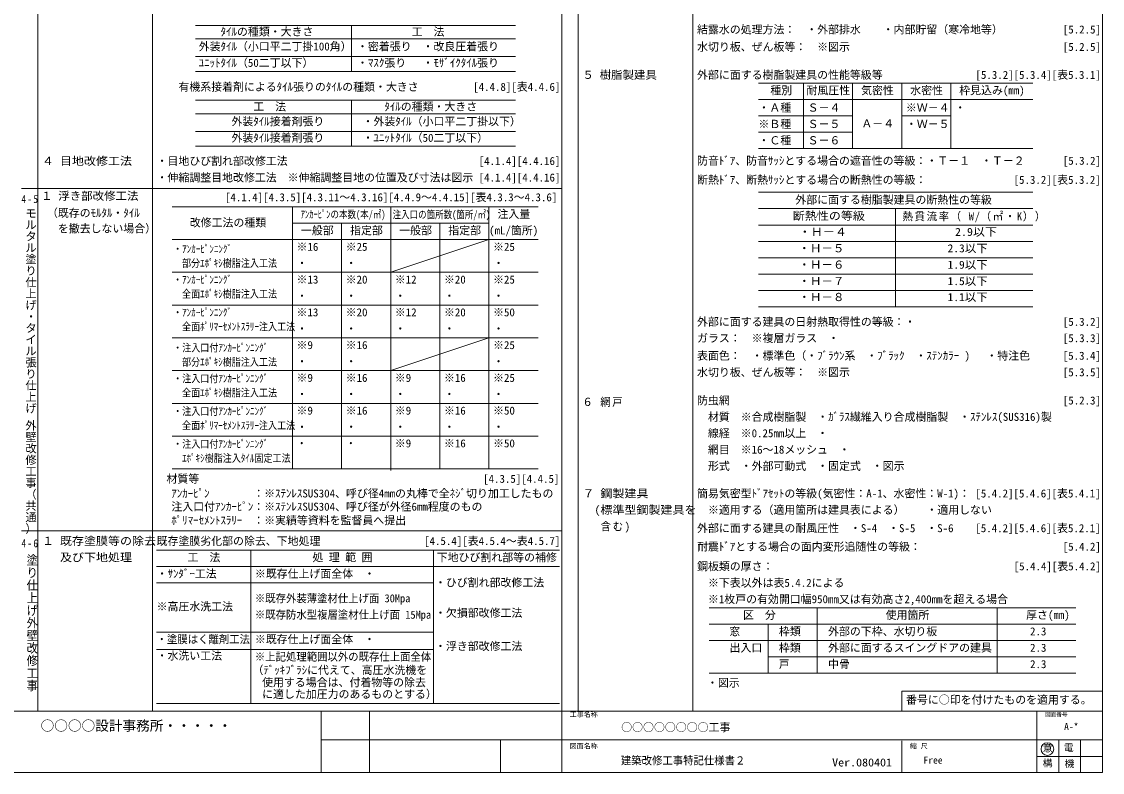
# Model space of a CAD drawing. Units: millimetres on the paper. Extents: x -395 to 397, y -284 to 286.
# Drawn here: x 1.4 to 397.4, y -283.7 to -8.7 of the extents above; entities that cross this region are included whole.
import ezdxf
from ezdxf.enums import TextEntityAlignment as Align

# ---------------------------------------------------------------- set-up
doc = ezdxf.new("R2010")
doc.units = ezdxf.units.MM
for name, color, linetype, lineweight in [('0-0', 4, 'Continuous', 9), ('E-0', 5, 'Continuous', 9), ('E-1', 7, 'Continuous', 9)]:
    doc.layers.add(name, color=color, linetype=linetype, lineweight=lineweight)
doc.layers.add('0-1_文字', color=7, linetype='Continuous')
doc.styles.add('@ＭＳ ゴシック', font='')
doc.styles.add('ＭＳ ゴシック', font='')
doc.styles.get('@ＭＳ ゴシック').set_extended_font_data('@MS Gothic')
doc.styles.get('ＭＳ ゴシック').set_extended_font_data('MS Gothic')

msp = doc.modelspace()

# ---------------------------------------------------------------- linework, layer by layer
at = {"layer": '0-0'}
for p, q in [((7.369, 286.235), (7.369, -261.265)), ((49.369, 286.235), (49.369, -261.265)), ((205.369, 286.235), (205.369, -261.265)), ((247.369, 286.235), (247.369, -261.265)), ((65.088, -10.033), (182.309, -10.033)), ((122.309, -10.033), (122.309, -26.893)), ((65.088, -14.962), (182.309, -14.962)), ((65.088, -21.446), (182.309, -21.446)), ((65.088, -26.893), (182.309, -26.893)), ((271.369, -31.186), (371.869, -31.186)), ((287.869, -31.186), (287.869, -55.186)), ((305.869, -31.186), (305.869, -55.186)), ((323.869, -31.186), (323.869, -55.186)), ((341.869, -31.186), (341.869, -55.186)), ((65.088, -37.487), (182.309, -37.487)), ((122.309, -37.487), (122.309, -54.347)), ((271.369, -37.186), (371.869, -37.186)), ((65.088, -42.416), (182.309, -42.416)), ((271.369, -43.186), (305.869, -43.186)), ((323.869, -43.186), (341.869, -43.186)), ((65.088, -48.9), (182.309, -48.9)), ((271.369, -49.186), (305.869, -49.186)), ((65.088, -54.347), (182.309, -54.347)), ((271.369, -55.186), (371.869, -55.186)), ((1.369, -69.773), (199.369, -69.773)), ((271.369, -71.178), (371.869, -71.178)), ((56.607, -76.503), (190.64, -76.503)), ((100.64, -76.503), (100.64, -172.503)), ((136.64, -76.503), (136.64, -173.052)), ((172.64, -76.503), (172.64, -172.503)), ((271.369, -77.178), (371.869, -77.178)), ((321.619, -77.178), (321.619, -113.178)), ((100.64, -82.503), (172.64, -82.503)), ((118.64, -82.503), (118.64, -172.503)), ((154.64, -82.503), (154.64, -172.503)), ((271.369, -83.178), (371.869, -83.178)), ((56.607, -88.503), (190.64, -88.503)), ((136.64, -100.503), (172.64, -88.503)), ((271.369, -89.178), (371.869, -89.178)), ((271.369, -95.178), (371.869, -95.178)), ((56.607, -100.503), (190.64, -100.503)), ((271.369, -101.178), (371.869, -101.178)), ((271.369, -107.178), (371.869, -107.178)), ((56.607, -112.503), (190.64, -112.503)), ((271.369, -113.178), (371.869, -113.178)), ((56.607, -124.503), (190.64, -124.503)), ((136.64, -136.503), (172.64, -124.503)), ((56.607, -136.503), (190.64, -136.503)), ((66.14, -136.503), (190.64, -136.503)), ((56.607, -148.503), (190.64, -148.503)), ((56.607, -160.503), (190.64, -160.503)), ((56.607, -172.503), (190.64, -172.503)), ((1.369, -195.139), (199.369, -195.139)), ((50.869, -202.267), (198.433, -202.267)), ((85.369, -202.267), (85.369, -258.502)), ((152.369, -202.267), (152.369, -258.502)), ((50.869, -208.267), (198.433, -208.267)), ((50.869, -214.267), (152.369, -214.267)), ((253.288, -223.376), (387.69, -223.376)), ((292.869, -223.376), (292.869, -247.376)), ((358.869, -223.376), (358.869, -247.376)), ((253.288, -229.376), (387.69, -229.376)), ((274.869, -229.376), (274.869, -247.376)), ((50.869, -232.267), (152.369, -232.267)), ((85.369, -232.767), (85.369, -244.747)), ((253.288, -235.376), (387.69, -235.376)), ((50.869, -238.607), (152.369, -238.607)), ((274.869, -241.376), (387.69, -241.376)), ((253.288, -247.376), (387.69, -247.376)), ((50.869, -258.502), (198.433, -258.502))]:
    msp.add_line(p, q, dxfattribs=at)
at = {"layer": 'E-0', "color": 7}
for p, q in [((199.369, 286.235), (199.369, -261.265)), ((397.369, 286.235), (397.369, -283.681)), ((-394.631, -261.265), (397.369, -261.265)), ((-394.631, -261.265), (397.369, -261.265)), ((-394.631, -261.265), (397.369, -261.265)), ((111.119, -261.265), (111.119, -283.681)), ((128.869, -261.265), (128.869, -283.681)), ((199.369, -261.265), (199.369, -283.681)), ((373.369, -261.265), (373.369, -283.681)), ((111.119, -271.765), (397.369, -271.765)), ((176.869, -271.765), (176.869, -283.681)), ((323.836, -272.149), (323.836, -283.681)), ((381.369, -271.765), (381.369, -283.681)), ((389.369, -271.765), (389.369, -283.681)), ((373.369, -277.915), (397.369, -277.915)), ((397.369, -283.681), (-394.631, -283.681)), ((397.369, -283.681), (-394.631, -283.681)), ((397.369, -283.681), (-394.631, -283.681))]:
    msp.add_line(p, q, dxfattribs=at)
msp.add_lwpolyline([(397.369, -253.873), (323.836, -253.873), (323.836, -261.265)], dxfattribs=at)
at = {"layer": 'E-1', "color": 4}
msp.add_circle((377.219, -275.162), 2.33, dxfattribs=at)

# ---------------------------------------------------------------- texts
at = {"layer": '0-0', "color": 7, "style": 'ＭＳ ゴシック'}
for s, width, p in [('断熱性の等級', 1.1, (283.963, -82.179)), (' ・Ｈ－４\u3000\u3000\u3000\u3000\u3000\u3000\u3000\u3000\u30002.9以下', 1.1, (283.963, -88.035)), (' ・Ｈ－５\u3000\u3000\u3000\u3000\u3000\u3000\u3000\u3000\u30002.3以下', 1.05, (283.963, -94.049)), (' ・Ｈ－６\u3000\u3000\u3000\u3000\u3000\u3000\u3000\u3000\u30001.9以下', 1.05, (283.963, -100.064)), (' ・Ｈ－７\u3000\u3000\u3000\u3000\u3000\u3000\u3000\u3000\u30001.5以下', 1.05, (283.963, -106.079)), (' ・Ｈ－８\u3000\u3000\u3000\u3000\u3000\u3000\u3000\u3000\u30001.1以下', 1.05, (283.963, -111.926))]:
    msp.add_text(s, height=2.933, dxfattribs=dict(at, width=width)).set_placement(p, align=Align.BOTTOM_LEFT)
msp.add_text('\u3000※1枚戸の有効開口幅950mm又は有効高さ2,400mmを超える場合', height=2.933, dxfattribs=at).set_placement((248.852, -222.588), align=Align.BOTTOM_LEFT)
at = {"layer": '0-0', "color": 7, "insert": (324.162, -82.179), "char_height": 2.933, "attachment_point": 7, "style": 'ＭＳ ゴシック'}
msp.add_mtext('\\T1.16;\\W0.95;熱貫流率（\\~W/（㎡・K））', dxfattribs=at)
at = {"layer": '0-1_文字', "style": 'ＭＳ ゴシック'}
for s, p in [('\u3000\u3000\u3000ﾀｲﾙの種類・大きさ\u3000\u3000\u3000\u3000\u3000\u3000\u3000\u3000\u3000工\u3000法', (62.309, -14.702)), ('結露水の処理方法：\u3000・外部排水\u3000\u3000・内部貯留（寒冷地等）\u3000\u3000\u3000\u3000\u3000 [5.2.5]', (248.869, -13.898)), ('\u3000外装ﾀｲﾙ（小口平二丁掛100角） ・密着張り\u3000・改良圧着張り', (62.309, -20.115)), ('水切り板、ぜん板等：\u3000※図示\u3000\u3000\u3000\u3000\u3000\u3000\u3000\u3000\u3000\u3000\u3000\u3000\u3000\u3000\u3000\u3000\u3000\u3000\u3000 [5.2.5]', (248.869, -20.269)), ('\u3000ﾕﾆｯﾄﾀｲﾙ（50二丁以下）\u3000\u3000\u3000\u3000・ﾏｽｸ張り\u3000 ・ﾓｻﾞｲｸﾀｲﾙ張り', (62.309, -26.115)), ('外部に面する樹脂製建具の性能等級等\u3000\u3000\u3000\u3000\u3000\u3000\u3000 \u3000[5.3.2][5.3.4][表5.3.1]', (248.869, -30.527)), ('\u3000\u3000有機系接着剤によるﾀｲﾙ張りのﾀｲﾙの種類・大きさ\u3000\u3000 \u3000   [4.4.8][表4.4.6]', (50.869, -34.904)), ('種別', (275.719, -36.186)), ('耐風圧性', (288.969, -36.186)), ('気密性', (308.969, -36.186)), ('水密性', (326.969, -36.186)), ('枠見込み(mm)', (344.919, -36.186)), ('\u3000\u3000\u3000\u3000\u3000\u3000工\u3000法\u3000\u3000\u3000\u3000\u3000\u3000\u3000\u3000\u3000ﾀｲﾙの種類・大きさ', (62.309, -42.156)), ('・Ａ種', (271.369, -42.527)), ('Ｓ－４', (289.369, -42.527)), ('※Ｗ－４', (325.369, -42.527)), ('\u3000\u3000\u3000\u3000外装ﾀｲﾙ接着剤張り\u3000\u3000\u3000 ・外装ﾀｲﾙ（小口平二丁掛以下）     ', (62.309, -47.569)), ('※Ｂ種', (271.369, -48.527)), ('Ｓ－５', (289.369, -48.527)), ('Ａ－４', (309.076, -48.331)), ('・Ｗ－５', (325.369, -48.527)), ('\u3000\u3000\u3000\u3000外装ﾀｲﾙ接着剤張り\u3000\u3000\u3000 ・ﾕﾆｯﾄﾀｲﾙ（50二丁以下）\u3000\u3000\u3000     ', (62.309, -53.569)), ('・Ｃ種', (271.369, -54.527)), ('Ｓ－６', (289.369, -54.527)), ('・目地ひび割れ部改修工法\u3000\u3000\u3000\u3000\u3000\u3000\u3000\u3000\u3000\u3000\u3000\u3000\u3000\u3000\u3000\u3000 \u3000[4.1.4][4.4.16]', (50.869, -62.072)), ('防音ﾄﾞｱ、防音ｻｯｼとする場合の遮音性の等級：・Ｔ－１\u3000・Ｔ－２  \u3000 \u3000[5.3.2]', (248.869, -61.973)), ('・伸縮調整目地改修工法\u3000※伸縮調整目地の位置及び寸法は図示 [4.1.4][4.4.16]', (50.869, -68.128)), ('断熱ﾄﾞｱ、断熱ｻｯｼとする場合の断熱性の等級：\u3000\u3000\u3000\u3000        [5.3.2][表5.3.2]', (248.869, -68.968)), ('[4.1.4][4.3.5][4.3.11～4.3.16][4.4.9～4.4.15][表4.3.3～4.3.6]', (75.918, -75.359)), ('\u3000\u3000\u3000\u3000\u3000\u3000\u3000\u3000\u3000外部に面する樹脂製建具の断熱性の等級', (248.869, -76.256)), ('注入量', (175.74, -81.503)), ('改修工法の種類', (63.023, -84.626)), ('一般部', (103.74, -87.503)), ('指定部', (121.74, -87.503)), ('一般部', (139.74, -87.503)), ('指定部', (157.74, -87.503)), ('(mL/箇所)', (172.69, -87.503)), ('※16', (102.14, -93.503)), ('※25', (120.14, -93.503)), ('※25', (174.14, -93.503)), ('・\u3000', (102.14, -99.503)), ('・\u3000', (120.14, -99.503)), ('・\u3000', (174.14, -99.503)), ('※13', (102.14, -105.503)), ('※20', (120.14, -105.503)), ('※12', (138.14, -105.503)), ('※20', (156.14, -105.503)), ('※25', (174.14, -105.503)), ('・\u3000', (102.14, -111.503)), ('・\u3000', (120.14, -111.503)), ('・\u3000', (138.14, -111.503)), ('・\u3000', (156.14, -111.503)), ('・\u3000', (174.14, -111.503)), ('※13', (102.14, -117.503)), ('※20', (120.14, -117.503)), ('※12', (138.14, -117.503)), ('※20', (156.14, -117.503)), ('※50', (174.14, -117.503)), ('外部に面する建具の日射熱取得性の等級：・\u3000\u3000\u3000\u3000\u3000\u3000\u3000\u3000\u3000\u3000\u3000\u3000\u3000 [5.3.2]', (248.869, -120.972)), ('・\u3000', (102.14, -123.503)), ('・\u3000', (120.14, -123.503)), ('・\u3000', (138.14, -123.503)), ('・\u3000', (156.14, -123.503)), ('・\u3000', (174.14, -123.503)), ('ガラス：\u3000※複層ガラス\u3000・\u3000\u3000\u3000\u3000\u3000\u3000\u3000\u3000\u3000\u3000\u3000\u3000\u3000\u3000\u3000\u3000\u3000\u3000\u3000\u3000 [5.3.3]', (248.869, -126.969)), ('※9', (102.14, -129.503)), ('※16', (120.14, -129.503)), ('※25', (174.14, -129.503)), ('表面色：\u3000・標準色（・ﾌﾞﾗｳﾝ系\u3000・ﾌﾞﾗｯｸ\u3000・ｽﾃﾝｶﾗｰ )   ・特注色\u3000\u3000  [5.3.4]', (248.869, -133.393)), ('・\u3000', (102.14, -135.503)), ('・\u3000', (120.14, -135.503)), ('・\u3000', (174.14, -135.503)), ('※9', (102.14, -141.503)), ('※16', (120.14, -141.503)), ('※9', (138.14, -141.503)), ('※16', (156.14, -141.503)), ('※25', (174.14, -141.503)), ('水切り板、ぜん板等：\u3000※図示\u3000\u3000\u3000\u3000\u3000\u3000\u3000\u3000\u3000\u3000\u3000\u3000\u3000\u3000\u3000\u3000\u3000\u3000\u3000 [5.3.5]', (248.869, -139.461)), ('・\u3000', (102.14, -147.503)), ('・\u3000', (120.14, -147.503)), ('・\u3000', (138.14, -147.503)), ('・\u3000', (156.14, -147.503)), ('・\u3000', (174.14, -147.503)), ('防虫網\u3000\u3000\u3000\u3000\u3000\u3000\u3000\u3000\u3000\u3000\u3000\u3000\u3000\u3000\u3000\u3000\u3000\u3000\u3000\u3000\u3000\u3000\u3000\u3000\u3000\u3000\u3000\u3000\u3000\u3000 [5.2.3]', (248.869, -149.798)), ('※9', (102.14, -153.503)), ('※16', (120.14, -153.503)), ('※9', (138.14, -153.503)), ('※16', (156.14, -153.503)), ('※50', (174.14, -153.503)), ('\u3000材質\u3000※合成樹脂製\u3000・ｶﾞﾗｽ繊維入り合成樹脂製\u3000・ｽﾃﾝﾚｽ(SUS316)製', (248.869, -155.798)), ('・\u3000', (102.14, -159.503)), ('・\u3000', (120.14, -159.503)), ('・\u3000', (138.14, -159.503)), ('・\u3000', (156.14, -159.503)), ('・\u3000', (174.14, -159.503)), ('\u3000線経\u3000※0.25mm以上\u3000・\u3000', (248.869, -161.798)), ('※9', (138.14, -165.503)), ('※16', (156.14, -165.503)), ('※50', (174.14, -165.503)), ('\u3000網目\u3000※16～18メッシュ\u3000・\u3000', (248.869, -167.798)), ('\u3000形式\u3000・外部可動式\u3000・固定式\u3000・図示', (248.869, -173.798)), ('ｱﾝｶｰﾋﾟﾝ\u3000\u3000\u3000\u3000：※ｽﾃﾝﾚｽSUS304、呼び径4mmの丸棒で全ﾈｼﾞ切り加工したもの\u3000\u3000 ', (56.27, -183.85)), ('簡易気密型ﾄﾞｱｾｯﾄの等級(気密性：A-1、水密性：W-1)： [5.4.2][5.4.6][表5.4.1]', (248.869, -183.864)), ('注入口付ｱﾝｶｰﾋﾟﾝ：※ｽﾃﾝﾚｽSUS304、呼び径が外径6mm程度のもの', (56.27, -188.694)), ('\u3000※適用する（適用箇所は建具表による）\u3000\u3000・適用しない', (248.869, -189.864)), ('ﾎﾟﾘﾏｰｾﾒﾝﾄｽﾗﾘｰ\u3000：※実績等資料を監督員へ提出', (56.27, -193.711)), ('外部に面する建具の耐風圧性\u3000・S-4\u3000・S-5\u3000・S-6\u3000\u3000[5.4.2][5.4.6][表5.2.1]', (248.869, -196.576)), ('既存塗膜劣化部の除去、下地処理\u3000\u3000\u3000\u3000\u3000 \u3000\u3000\u3000\u3000[4.5.4][表4.5.4～表4.5.7]', (50.869, -201.267)), ('耐震ﾄﾞｱとする場合の面内変形追随性の等級：\u3000\u3000\u3000\u3000\u3000\u3000\u3000\u3000\u3000        [5.4.2]', (248.869, -203.335)), ('工\u3000法', (62.219, -207.267)), ('処 理 範 囲', (107.969, -207.267)), ('下地ひび割れ部等の補修', (153.501, -207.267)), ('・ｻﾝﾀﾞｰ工法', (50.869, -213.267)), ('※既存仕上げ面全体\u3000・\u3000', (86.869, -213.267)), ('鋼板類の厚さ：\u3000\u3000\u3000\u3000\u3000\u3000\u3000\u3000\u3000\u3000\u3000\u3000\u3000\u3000\u3000\u3000\u3000\u3000\u3000\u3000\u3000\u3000[5.4.4][表5.4.2]', (248.869, -210.54)), ('・ひび割れ部改修工法', (152.869, -216.484)), ('\u3000※下表以外は表5.4.2による\u3000\u3000\u3000\u3000\u3000\u3000\u3000\u3000\u3000\u3000\u3000\u3000\u3000\u3000\u3000 ', (248.869, -216.586)), ('※高圧水洗工法', (50.869, -225.267)), ('・欠損部改修工法', (152.869, -227.606)), ('区\u3000分', (265.719, -228.376)), ('使用箇所', (317.969, -228.376)), ('厚さ(㎜)', (369.42, -228.376)), ('※既存仕上げ面全体\u3000・\u3000', (86.869, -237.267)), ('枠類', (278.869, -234.376)), ('外部の下枠、水切り板\u3000', (296.869, -234.376)), ('\u3000\u30002.3', (362.869, -234.376)), ('・浮き部改修工法', (152.869, -239.797)), ('出入口', (260.783, -240.376)), ('枠類', (278.869, -240.376)), ('外部に面するスイングドアの建具', (296.869, -240.376)), ('\u3000\u30002.3', (362.869, -240.376)), ('・水洗い工法', (50.869, -243.267)), ('中骨', (296.869, -246.376)), ('\u3000\u30002.3', (362.869, -246.376)), ('・図示', (252.505, -253.209))]:
    msp.add_text(s, height=2.933, dxfattribs=at).set_placement(p, align=Align.BOTTOM_LEFT)
for s, height, width, p in [('５ 樹脂製建具', 2.933, 1.05, (206.869, -30.527)), ('・', 2.933, 0.95, (343.369, -42.527)), ('４ 目地改修工法', 2.933, 1.1, (8.869, -62.072)), ('１ 浮き部改修工法', 2.933, 1.05, (8.533, -74.876)), (' ｱﾝｶｰﾋﾟﾝの本数(本/㎡)', 2.786, 0.8, (102.14, -81.503)), ('注入口の箇所数(箇所/㎡)', 2.786, 0.8, (137.321, -81.574)), ('・ｱﾝｶｰﾋﾟﾝﾆﾝｸﾞ', 2.786, 0.85, (56.925, -94.189)), ('   部分ｴﾎﾟｷｼ樹脂注入工法', 2.786, 0.85, (55.351, -99.394)), ('・ｱﾝｶｰﾋﾟﾝﾆﾝｸﾞ', 2.786, 0.85, (56.925, -105.446)), ('   全面ｴﾎﾟｷｼ樹脂注入工法', 2.786, 0.85, (55.351, -110.651)), ('・ｱﾝｶｰﾋﾟﾝﾆﾝｸﾞ', 2.786, 0.85, (56.925, -117.43)), ('   全面ﾎﾟﾘﾏｰｾﾒﾝﾄｽﾗﾘｰ注入工法', 2.786, 0.85, (55.351, -122.635)), ('・注入口付ｱﾝｶｰﾋﾟﾝﾆﾝｸﾞ', 2.786, 0.85, (56.925, -130.382)), ('   部分ｴﾎﾟｷｼ樹脂注入工法', 2.786, 0.85, (55.351, -135.587)), ('・注入口付ｱﾝｶｰﾋﾟﾝﾆﾝｸﾞ', 2.786, 0.85, (56.925, -141.64)), ('   全面ｴﾎﾟｷｼ樹脂注入工法', 2.786, 0.85, (55.351, -146.845)), ('・注入口付ｱﾝｶｰﾋﾟﾝﾆﾝｸﾞ', 2.786, 0.85, (56.925, -153.624)), ('   全面ﾎﾟﾘﾏｰｾﾒﾝﾄｽﾗﾘｰ注入工法', 2.786, 0.85, (55.351, -158.829)), ('・注入口付ｱﾝｶｰﾋﾟﾝﾆﾝｸﾞ', 2.786, 0.85, (56.925, -165.624)), ('・', 2.933, 0.95, (102.14, -165.503)), ('・', 2.933, 0.95, (120.14, -165.503)), ('   ｴﾎﾟｷｼ樹脂注入ﾀｲﾙ固定工法', 2.786, 0.85, (55.351, -170.829)), ('７ 鋼製建具', 2.933, 1.1, (206.869, -183.864)), ('\u3000(標準型鋼製建具を', 2.933, 1.1, (206.869, -189.864)), ('１ 既存塗膜等の除去', 2.933, 1.1, (8.869, -201.267)), ('\u3000 及び下地処理', 2.933, 1.1, (8.869, -207.267)), ('※既存外装薄塗材仕上げ面 30Mpa\u3000', 2.933, 0.95, (86.869, -222.267)), ('※既存防水型複層塗材仕上げ面 15Mpa\u3000', 2.933, 0.95, (86.869, -228.267)), ('・塗膜はく離剤工法', 2.933, 0.95, (50.869, -237.267)), ('窓', 2.933, 0.95, (260.783, -234.376)), ('※上記処理範囲以外の既存仕上面全体', 2.933, 0.95, (86.869, -243.666)), ('戸', 2.933, 0.95, (278.869, -246.376))]:
    msp.add_text(s, height=height, dxfattribs=dict(at, width=width)).set_placement(p, align=Align.BOTTOM_LEFT)
at = {"layer": '0-1_文字', "style": '@ＭＳ ゴシック'}
for s, width, p in [('\u3000モルタル塗り仕上げ・タイル張り仕上げ 外壁改修工事（共通）', 1.05, (2.431, -72.533)), (' 塗り仕上げ外壁改修工事', 1.15, (2.869, -201.267))]:
    msp.add_text(s, height=2.933, rotation=270, dxfattribs=dict(at, width=width)).set_placement(p, align=Align.BOTTOM_LEFT)
at = {"layer": '0-1_文字', "char_height": 2.933, "attachment_point": 7, "style": 'ＭＳ ゴシック'}
for s, insert in [('\\T1.29;\\W0.85;4-5', (1.369, -75.161)), ('\\T1.15;\\W0.95;６\\~網戸', (206.869, -149.798)), ('\\T1.17;\\W0.95;\u3000\\~含む)', (206.869, -195.864)), ('\\T1.29;\\W0.85;4-6', (1.369, -201.267))]:
    msp.add_mtext(s, dxfattribs=dict(at, insert=insert))
at = {"layer": 'E-0', "color": 7, "style": 'ＭＳ ゴシック'}
for s, height, p in [('番号に○印を付けたものを適用する。', 2.933, (325.438, -259.421)), ('工事名称', 1.833, (202.23, -263.915)), ('図面番号', 1.466, (376.369, -263.665)), ('図面名称', 1.833, (202.23, -275.515)), ('縮 尺', 1.833, (326.836, -275.515)), ('意', 2.566, (375.533, -276.828)), ('電', 2.566, (383.255, -276.69)), ('構', 2.566, (375.487, -282.344)), ('機', 2.566, (383.531, -282.528))]:
    msp.add_text(s, height=height, dxfattribs=at).set_placement(p, align=Align.BOTTOM_LEFT)
at = {"layer": 'E-0', "color": 3, "style": 'ＭＳ ゴシック', "width": 1.1}
msp.add_text('Ver.080401', height=2.933, dxfattribs=at).set_placement((298.359, -282.382), align=Align.BOTTOM_LEFT)
at = {"layer": 'E-1', "style": 'ＭＳ ゴシック'}
for s, height, p in [('（既存のﾓﾙﾀﾙ・ﾀｲﾙ', 2.933, (10.695, -81.098)), ('を撤去しない場合）\u3000\u3000', 2.933, (14.686, -86.809)), (' 材質等\u3000\u3000\u3000\u3000\u3000\u3000\u3000\u3000\u3000\u3000\u3000\u3000\u3000\u3000\u3000\u3000\u3000\u3000\u3000\u3000\u3000\u3000\u3000\u3000\u3000  [4.3.5][4.4.5]', 2.933, (52.506, -178.486)), ('（ﾃﾞｯｷﾌﾞﾗｼに代えて、高圧水洗機を', 2.933, (85.998, -248.549)), ('使用する場合は、付着物等の除去', 2.933, (89.525, -253.055)), ('に適した加圧力のあるものとする）', 2.933, (89.525, -257.366)), ('○○○○設計事務所・・・・・', 3.666, (8.379, -269.517)), ('○○○○○○○○工事', 2.933, (221.082, -269.517)), ('A-*', 2.566, (383.348, -268.965)), ('Free', 2.566, (331.836, -281.265))]:
    msp.add_text(s, height=height, dxfattribs=at).set_placement(p, align=Align.BOTTOM_LEFT)
at = {"layer": 'E-1', "style": 'ＭＳ ゴシック', "width": 0.95}
msp.add_text('建築改修工事特記仕様書２', height=2.933, dxfattribs=at).set_placement((220.971, -281.678), align=Align.BOTTOM_LEFT)

doc.saveas('drawing.dxf')
